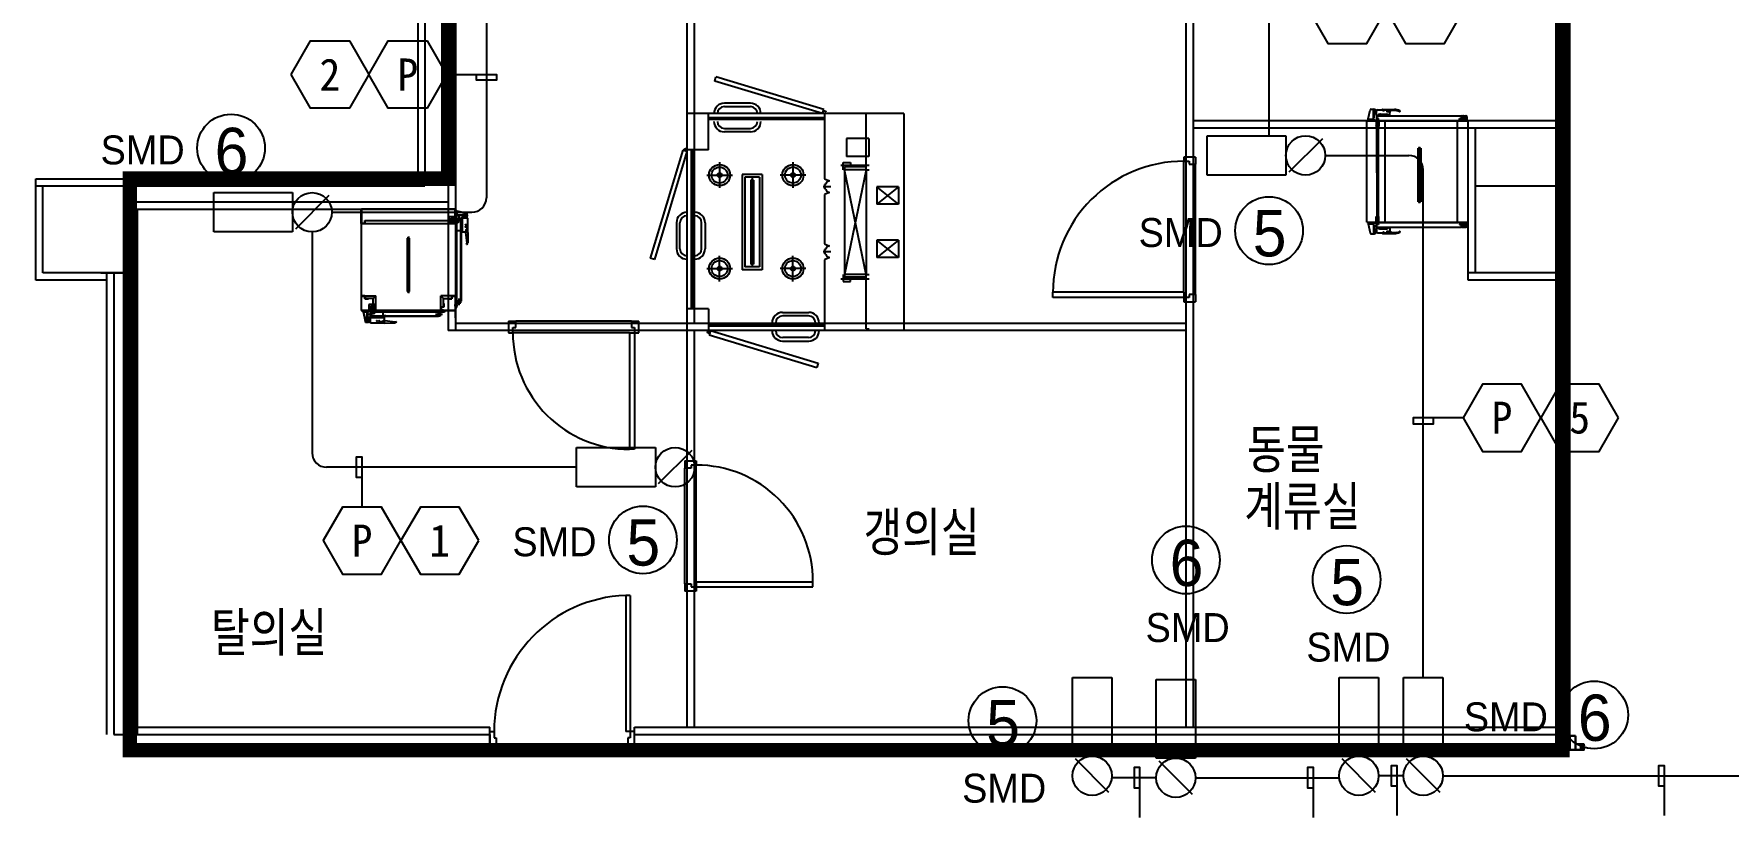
# Model space of a CAD drawing. Header units: millimetres. Extents: x 6846 to 63013, y 1940 to 45920.
# Drawn here: x 20402 to 32111, y 11223 to 16581 of the extents above; entities that cross this region are included whole.
import ezdxf
from ezdxf.enums import TextEntityAlignment as Align

# ---------------------------------------------------------------- set-up
doc = ezdxf.new("R2010")
doc.units = ezdxf.units.MM
doc.header["$LTSCALE"] = 120
doc.linetypes.add('HIDDENX2', pattern=[0.75, 0.5, -0.25])
for name, color, linetype in [('1구역', 41, 'Continuous'), ('ARCH', 9, 'Continuous'), ('DAMPER', 2, 'Continuous'), ('fire', 2, 'Continuous'), ('fire-l', 4, 'Continuous'), ('smd-f', 2, 'Continuous')]:
    doc.layers.add(name, color=color, linetype=linetype)
doc.styles.add('GHD', font='')
doc.styles.add('ghs', font='')
doc.styles.add('TT', font='')
doc.styles.add('돋움', font='')
doc.styles.get('GHD').set_extended_font_data('Dotum')
doc.styles.get('ghs').set_extended_font_data('Dotum')
doc.styles.get('TT').set_extended_font_data('Dotum')
doc.styles.get('돋움').set_extended_font_data('DotumChe')

# ---------------------------------------------------------------- blocks, each defined once
blk = doc.blocks.new('e-22-1')
at = {"layer": 'DAMPER'}
blk.add_line((-5, 1), (-1, 1), dxfattribs=at)
at = {"layer": 'fire'}
for p, q in [((-5, -1), (-5, 1)), ((-1, 1), (-1, -1)), ((0.85, 0.85), (-0.85, -0.85)), ((-1, -1), (-5, -1))]:
    blk.add_line(p, q, dxfattribs=at)
blk.add_circle((0, 0), 1, dxfattribs=at)

msp = doc.modelspace()

# ---------------------------------------------------------------- linework, layer by layer
at = {"layer": '1구역', "color": 4, "linetype": 'HIDDENX2', "ltscale": 7, "const_width": 100, "elevation": 0}
msp.add_lwpolyline([(30965, 20438), (33579, 20438), (33579, 24080), (47915, 24080), (47915, 25821), (53945, 25821), (53945, 31910), (14827, 31910), (14827, 21720), (23265, 21720), (23265, 15580), (21065, 15580), (21065, 11630), (30965, 11630), (30965, 20438)], dxfattribs=at)
at = {"layer": 'ARCH', "color": 9}
for p, q in [((24965, 24080, 0), (24965, 14580, 0)), ((31015, 24080, 0), (31015, 11630, 0)), ((23315, 23870, 0), (23315, 14530, 0)), ((24915, 23870, 0), (24915, 14580, 0)), ((28365, 11790, 0), (28365, 23870, 0)), ((28415, 11790, 0), (28415, 23870, 0)), ((30965, 23480, 0), (30965, 11630, 0)), ((23265, 21930, 0), (23265, 15370, 0)), ((23265, 21930, 0), (23265, 15370, 0)), ((23055, 21720, 0), (23055, 15530, 0)), ((23105, 21770, 0), (23105, 15530, 0)), ((30965, 20455, 0), (30965, 11630, 0)), ((25107, 16255, 0), (25116, 16284, 0)), ((25862, 16059, 0), (25116, 16284, 0)), ((25853, 16030, 0), (25107, 16255, 0)), ((25354, 16102, 0), (25174, 16102, 0)), ((25174, 16078, 0), (25354, 16078, 0)), ((25853, 16030, 0), (25862, 16059, 0)), ((29622, 15993, 0), (29638, 16054, 0)), ((29645, 16061, 0), (29661, 16061, 0)), ((29661, 15992, 0), (29661, 16061, 0)), ((29661, 16061, 0), (29663, 16061, 0)), ((29661, 16046, 0), (29661, 16060, 0)), ((29661, 16045, 0), (29672, 16045, 0)), ((29664, 16061, 0), (29675, 16054, 0)), ((29665, 16001, 0), (29665, 16045, 0)), ((29670, 16043, 0), (29670, 16039, 0)), ((29681, 16043, 0), (29670, 16043, 0)), ((29681, 16018, 0), (29681, 16046, 0)), ((29691, 16056, 0), (29763, 16056, 0)), ((29722, 16059, 0), (29805, 16059, 0)), ((29726, 16051, 0), (29733, 16051, 0)), ((29729, 16055, 0), (29729, 16047, 0)), ((29752, 16046, 0), (29763, 16046, 0)), ((29758, 16052, 0), (29758, 16041, 0)), ((29773, 16018, 0), (29773, 16046, 0)), ((29822, 16051, 0), (29837, 16048, 0)), ((29837, 16048, 0), (29842, 16047, 0)), ((29843, 16048, 0), (29843, 16049, 0)), ((26415, 16030, 0), (24915, 16030, 0)), ((24915, 16030, 0), (24915, 14530, 0)), ((25065, 15780, 0), (25065, 16030, 0)), ((25865, 16000, 0), (25065, 16000, 0)), ((25865, 15990, 0), (25065, 15990, 0)), ((25174, 15928, 0), (25354, 15928, 0)), ((25865, 16030, 0), (25865, 15580, 0)), ((26155, 15641, 0), (26155, 16030, 0)), ((26415, 16030, 0), (26415, 14530, 0)), ((30965, 15980, 0), (28415, 15980, 0)), ((30965, 15930, 0), (28415, 15930, 0)), ((29615, 15980, 0), (30315, 15980, 0)), ((29615, 15280, 0), (29615, 15980, 0)), ((29622, 15992, 0), (29668, 15992, 0)), ((29622, 15981, 0), (29622, 15992, 0)), ((29622, 15981, 0), (29668, 15981, 0)), ((29629, 15990, 0), (29627, 15992, 0)), ((29629, 15990, 0), (29633, 15990, 0)), ((29629, 15981, 0), (29629, 15990, 0)), ((29631, 15978, 0), (29631, 15995, 0)), ((29633, 15990, 0), (29636, 15992, 0)), ((29633, 15981, 0), (29633, 15990, 0)), ((29649, 15981, 0), (29649, 15992, 0)), ((29657, 15989, 0), (29654, 15992, 0)), ((29657, 15989, 0), (29661, 15989, 0)), ((29657, 15981, 0), (29657, 15989, 0)), ((29659, 15978, 0), (29659, 15995, 0)), ((29661, 16001, 0), (29665, 16001, 0)), ((29661, 15989, 0), (29663, 15992, 0)), ((29661, 15981, 0), (29661, 15989, 0)), ((29668, 15981, 0), (29668, 15992, 0)), ((29679, 15942, 0), (29698, 15980, 0)), ((29679, 15980, 0), (29698, 15942, 0)), ((29679, 15980, 0), (29679, 15942, 0)), ((29679, 15942, 0), (29698, 15942, 0)), ((29681, 16029, 0), (29681, 16029, 0)), ((29681, 16018, 0), (29773, 16018, 0)), ((29681, 16015, 0), (30268, 16015, 0)), ((29681, 16015, 0), (29681, 15982, 0)), ((29694, 15997, 0), (29681, 15997, 0)), ((29682, 15982, 0), (29681, 15982, 0)), ((29682, 15981, 0), (29682, 15995, 0)), ((29682, 15995, 0), (29693, 15995, 0)), ((29693, 15981, 0), (29682, 15981, 0)), ((29683, 15988, 0), (29683, 15988, 0)), ((29683, 15988, 0), (29683, 15988, 0)), ((29684, 15984, 0), (29683, 15984, 0)), ((29684, 15984, 0), (29683, 15984, 0)), ((29683, 15984, 0), (29683, 15984, 0)), ((29683, 15980, 0), (29702, 15980, 0)), ((29683, 15980, 0), (29702, 15980, 0)), ((29683, 15942, 0), (29683, 15318, 0)), ((29683, 15620, 0), (29683, 15942, 0)), ((29684, 15981, 0), (29684, 15981, 0)), ((29684, 15981, 0), (29684, 15981, 0)), ((29684, 15981, 0), (29684, 15981, 0)), ((29686, 15991, 0), (29685, 15991, 0)), ((29686, 15991, 0), (29685, 15991, 0)), ((29685, 15991, 0), (29685, 15991, 0)), ((29686, 15995, 0), (29686, 15995, 0)), ((29686, 15995, 0), (29686, 15995, 0)), ((29688, 15985, 0), (29687, 15984, 0)), ((29687, 15985, 0), (29687, 15984, 0)), ((29688, 15985, 0), (29687, 15985, 0)), ((29688, 15995, 0), (29688, 15994, 0)), ((29688, 15995, 0), (29688, 15995, 0)), ((29688, 15995, 0), (29688, 15994, 0)), ((29688, 15940, 0), (29688, 15984, 0)), ((29690, 15987, 0), (29689, 15988, 0)), ((29689, 15988, 0), (29689, 15987, 0)), ((29690, 15987, 0), (29689, 15987, 0)), ((29692, 15987, 0), (29691, 15987, 0)), ((29692, 15987, 0), (29691, 15987, 0)), ((29691, 15987, 0), (29691, 15987, 0)), ((29693, 15995, 0), (29693, 15981, 0)), ((29693, 15994, 0), (29693, 15994, 0)), ((29693, 15994, 0), (29693, 15994, 0)), ((29693, 15942, 0), (29693, 15318, 0)), ((29693, 15620, 0), (29693, 15942, 0)), ((29694, 15982, 0), (29694, 15997, 0)), ((29698, 15980, 0), (29698, 15942, 0)), ((29704, 16026, 0), (29750, 16026, 0)), ((29705, 15982, 0), (30242, 15982, 0)), ((29710, 16025, 0), (29708, 16026, 0)), ((29710, 16025, 0), (29713, 16025, 0)), ((29710, 16018, 0), (29710, 16025, 0)), ((29711, 16016, 0), (29711, 16029, 0)), ((29713, 16025, 0), (29715, 16026, 0)), ((29713, 16018, 0), (29713, 16025, 0)), ((29740, 15280, 0), (29740, 15980, 0)), ((29744, 16025, 0), (29742, 16026, 0)), ((29744, 16025, 0), (29747, 16025, 0)), ((29744, 16018, 0), (29744, 16025, 0)), ((29745, 16016, 0), (29745, 16029, 0)), ((29747, 16025, 0), (29749, 16026, 0)), ((29747, 16018, 0), (29747, 16025, 0)), ((30240, 15280, 0), (30240, 15980, 0)), ((30255, 15982, 0), (30255, 15997, 0)), ((30255, 15997, 0), (30268, 15997, 0)), ((30256, 15995, 0), (30256, 15981, 0)), ((30267, 15995, 0), (30256, 15995, 0)), ((30256, 15994, 0), (30256, 15994, 0)), ((30256, 15994, 0), (30256, 15994, 0)), ((30256, 15981, 0), (30267, 15981, 0)), ((30258, 15987, 0), (30259, 15987, 0)), ((30258, 15987, 0), (30258, 15987, 0)), ((30258, 15987, 0), (30259, 15987, 0)), ((30260, 15987, 0), (30260, 15988, 0)), ((30260, 15988, 0), (30260, 15987, 0)), ((30260, 15987, 0), (30260, 15987, 0)), ((30261, 15995, 0), (30262, 15994, 0)), ((30261, 15995, 0), (30262, 15995, 0)), ((30262, 15995, 0), (30262, 15994, 0)), ((30262, 15985, 0), (30263, 15984, 0)), ((30262, 15985, 0), (30263, 15985, 0)), ((30263, 15985, 0), (30263, 15984, 0)), ((30264, 15995, 0), (30264, 15995, 0)), ((30264, 15995, 0), (30264, 15995, 0)), ((30264, 15991, 0), (30264, 15991, 0)), ((30264, 15991, 0), (30264, 15991, 0)), ((30264, 15991, 0), (30264, 15991, 0)), ((30265, 15981, 0), (30265, 15981, 0)), ((30265, 15981, 0), (30266, 15981, 0)), ((30266, 15984, 0), (30267, 15984, 0)), ((30266, 15984, 0), (30266, 15984, 0)), ((30266, 15984, 0), (30267, 15984, 0)), ((30266, 15981, 0), (30266, 15981, 0)), ((30267, 15981, 0), (30267, 15995, 0)), ((30267, 15988, 0), (30267, 15988, 0)), ((30267, 15988, 0), (30267, 15988, 0)), ((30267, 15982, 0), (30268, 15982, 0)), ((30268, 16015, 0), (30268, 15982, 0)), ((30269, 15999, 0), (30269, 16012, 0)), ((30277, 16008, 0), (30269, 16008, 0)), ((30284, 16005, 0), (30269, 16005, 0)), ((30277, 16003, 0), (30269, 16003, 0)), ((30272, 16015, 0), (30297, 16015, 0)), ((30272, 15996, 0), (30297, 15996, 0)), ((30277, 15993, 0), (30277, 16017, 0)), ((30277, 16008, 0), (30279, 16010, 0)), ((30277, 16003, 0), (30277, 16008, 0)), ((30277, 16003, 0), (30279, 16000, 0)), ((30279, 16000, 0), (30279, 16010, 0)), ((30283, 16010, 0), (30279, 16010, 0)), ((30283, 16000, 0), (30279, 16000, 0)), ((30283, 15999, 0), (30283, 16012, 0)), ((30283, 16011, 0), (30283, 16000, 0)), ((30283, 16000, 0), (30283, 16010, 0)), ((30295, 16005, 0), (30287, 16005, 0)), ((30288, 16005, 0), (30288, 15996, 0)), ((30288, 15996, 0), (30288, 15988, 0)), ((30288, 15984, 0), (30288, 15988, 0)), ((30291, 15991, 0), (30304, 15991, 0)), ((30291, 15982, 0), (30304, 15982, 0)), ((30293, 15991, 0), (30293, 15986, 0)), ((30293, 15986, 0), (30302, 15986, 0)), ((30295, 15984, 0), (30293, 15986, 0)), ((30295, 15984, 0), (30300, 15984, 0)), ((30295, 15984, 0), (30295, 15982, 0)), ((30296, 16005, 0), (30298, 16005, 0)), ((30297, 16007, 0), (30297, 16016, 0)), ((30297, 16006, 0), (30297, 16004, 0)), ((30297, 16003, 0), (30297, 15995, 0)), ((30297, 15992, 0), (30297, 15980, 0)), ((30299, 16005, 0), (30308, 16005, 0)), ((30300, 15984, 0), (30302, 15986, 0)), ((30300, 15984, 0), (30300, 15982, 0)), ((30302, 15991, 0), (30302, 15986, 0)), ((30307, 15988, 0), (30307, 16005, 0)), ((30307, 15984, 0), (30307, 15988, 0)), ((30315, 15280, 0), (30315, 15980, 0)), ((30315, 14880, 0), (30315, 15930, 0)), ((30365, 14930, 0), (30365, 15930, 0)), ((25354, 15904, 0), (25174, 15904, 0)), ((26018, 15859, 0), (26018, 15734, 0)), ((26173, 15859, 0), (26018, 15859, 0)), ((26173, 15859, 0), (26173, 15734, 0)), ((24886, 15777, 0), (24661, 15031, 0)), ((24915, 15768, 0), (24690, 15022, 0)), ((24915, 15768, 0), (24886, 15777, 0)), ((25065, 15780, 0), (24915, 15780, 0)), ((24945, 15780, 0), (24945, 14680, 0)), ((24955, 15780, 0), (24955, 14680, 0)), ((25141, 15694, 0), (25141, 15516, 0)), ((25648, 15694, 0), (25648, 15516, 0)), ((25995, 15642, 0), (25995, 15692, 0)), ((25995, 15692, 0), (26045, 15692, 0)), ((26173, 15734, 0), (26018, 15734, 0)), ((26045, 15692, 0), (26045, 15667, 0)), ((28350, 15730, 0), (28350, 15701, 0)), ((28430, 15730, 0), (28350, 15730, 0)), ((28350, 15701, 0), (28386, 15701, 0)), ((28350, 14795, 0), (28350, 15701, 0)), ((28415, 15730, 0), (28365, 15730, 0)), ((28386, 15701, 0), (28386, 15680, 0)), ((28386, 15701, 0), (28386, 15680, 0)), ((28430, 15730, 0), (28430, 15680, 0)), ((29968, 15420, 0), (29968, 15790, 0)), ((29968, 15790, 0), (29986, 15790, 0)), ((29968, 15777, 0), (29986, 15777, 0)), ((29971, 15436, 0), (29971, 15774, 0)), ((29971, 15774, 0), (29983, 15774, 0)), ((29977, 15410, 0), (29977, 15801, 0)), ((29983, 15774, 0), (29983, 15436, 0)), ((29986, 15790, 0), (29986, 15420, 0)), ((20415, 15580, 0), (23055, 15580, 0)), ((20415, 14880, 0), (20415, 15580, 0)), ((25052, 15605, 0), (25230, 15605, 0)), ((25296, 15610, 0), (25296, 14950, 0)), ((25436, 15610, 0), (25296, 15610, 0)), ((25316, 15590, 0), (25316, 14970, 0)), ((25416, 15590, 0), (25316, 15590, 0)), ((25366, 15596, 0), (25366, 14966, 0)), ((25416, 15590, 0), (25416, 14970, 0)), ((25436, 15610, 0), (25436, 14950, 0)), ((25737, 15605, 0), (25560, 15605, 0)), ((25865, 15580, 0), (25901, 15565, 0)), ((25980, 15673, 0), (26175, 15673, 0)), ((26005, 15661, 0), (26005, 14899, 0)), ((26155, 15661, 0), (26005, 15661, 0)), ((26155, 14919, 0), (26005, 15641, 0)), ((26155, 15641, 0), (26005, 14919, 0)), ((26155, 15641, 0), (26005, 15641, 0)), ((26045, 15667, 0), (26070, 15667, 0)), ((26155, 15641, 0), (26155, 14919, 0)), ((26155, 15641, 0), (26175, 15641, 0)), ((28386, 15680, 0), (28430, 15680, 0)), ((28430, 14780, 0), (28430, 15680, 0)), ((20415, 15530, 0), (23105, 15530, 0)), ((20465, 14930, 0), (20465, 15530, 0)), ((21065, 15530, 0), (21065, 15330, 0)), ((21065, 15530, 0), (21065, 14930, 0)), ((25356, 15570, 0), (25356, 14990, 0)), ((25376, 15570, 0), (25356, 15570, 0)), ((25376, 15560, 0), (25356, 15560, 0)), ((25376, 15570, 0), (25376, 14990, 0)), ((25910, 15525, 0), (25856, 15525, 0)), ((25875, 15540, 0), (25865, 15540, 0)), ((25865, 15540, 0), (25865, 15510, 0)), ((25875, 15510, 0), (25865, 15510, 0)), ((25901, 15485, 0), (25865, 15470, 0)), ((25865, 15470, 0), (25865, 15130, 0)), ((26228, 15524, 0), (26228, 15404, 0)), ((26378, 15524, 0), (26228, 15524, 0)), ((26378, 15524, 0), (26228, 15404, 0)), ((26378, 15404, 0), (26228, 15524, 0)), ((26378, 15524, 0), (26378, 15404, 0)), ((30365, 15530, 0), (30965, 15530, 0)), ((30365, 14930, 0), (30365, 15530, 0)), ((30365, 15530, 0), (30965, 15530, 0)), ((30365, 14930, 0), (30365, 15530, 0)), ((30965, 15530, 0), (30965, 14930, 0)), ((30965, 15530, 0), (30965, 14930, 0)), ((21065, 15420, 0), (23265, 15420, 0)), ((21065, 15370, 0), (23265, 15370, 0)), ((21115, 15370, 0), (21115, 11740, 0)), ((22665, 15370, 0), (22665, 15270, 0)), ((22665, 15270, 0), (22665, 15370, 0)), ((22665, 15370, 0), (23315, 15370, 0)), ((22665, 15357, 0), (22665, 15322, 0)), ((22665, 15352, 0), (22665, 15317, 0)), ((22666, 15271, 0), (22666, 15369, 0)), ((23314, 15369, 0), (22666, 15369, 0)), ((22666, 15369, 0), (22666, 15271, 0)), ((23265, 15370, 0), (23265, 14530, 0)), ((23314, 15271, 0), (23314, 15369, 0)), ((23315, 15370, 0), (23315, 15270, 0)), ((23325, 15357, 0), (23315, 15357, 0)), ((23315, 15357, 0), (23315, 15322, 0)), ((23325, 15352, 0), (23315, 15352, 0)), ((23315, 15352, 0), (23315, 15317, 0)), ((23325, 15322, 0), (23325, 15357, 0)), ((23325, 15357, 0), (23380, 15341, 0)), ((23325, 15357, 0), (23397, 15341, 0)), ((23325, 15317, 0), (23325, 15352, 0)), ((23325, 15352, 0), (23325, 15326, 0)), ((23325, 15352, 0), (23325, 15326, 0)), ((23380, 15331, 0), (23380, 15341, 0)), ((23397, 15331, 0), (23397, 15341, 0)), ((26378, 15404, 0), (26228, 15404, 0)), ((29986, 15433, 0), (29968, 15433, 0)), ((29986, 15420, 0), (29968, 15420, 0)), ((29983, 15436, 0), (29971, 15436, 0)), ((22665, 15270, 0), (22665, 14669, 0)), ((22665, 15270, 0), (22690, 15270, 0)), ((22690, 15270, 0), (22665, 15270, 0)), ((22666, 15271, 0), (22689, 15271, 0)), ((22666, 14670, 0), (22666, 15270, 0)), ((22689, 15271, 0), (22689, 15291, 0)), ((22689, 15291, 0), (22714, 15291, 0)), ((22714, 15290, 0), (22690, 15290, 0)), ((22690, 15290, 0), (22690, 15270, 0)), ((23290, 15288, 0), (22690, 15288, 0)), ((22690, 15288, 0), (22690, 15270, 0)), ((22690, 15270, 0), (23290, 15270, 0)), ((22709, 15295, 0), (22709, 15284, 0)), ((22714, 15290, 0), (22714, 15291, 0)), ((23266, 15290, 0), (23266, 15291, 0)), ((23266, 15291, 0), (23291, 15291, 0)), ((23290, 15290, 0), (23266, 15290, 0)), ((23271, 15296, 0), (23271, 15281, 0)), ((23274, 15320, 0), (23314, 15320, 0)), ((23274, 15280, 0), (23274, 15320, 0)), ((23314, 15280, 0), (23274, 15280, 0)), ((23322, 15307, 0), (23285, 15307, 0)), ((23285, 15307, 0), (23285, 15292, 0)), ((23285, 15292, 0), (23322, 15292, 0)), ((23290, 15270, 0), (23290, 15290, 0)), ((23290, 15270, 0), (23290, 15288, 0)), ((23315, 15270, 0), (23290, 15270, 0)), ((23291, 15291, 0), (23291, 15271, 0)), ((23291, 15271, 0), (23314, 15271, 0)), ((23293, 15304, 0), (23299, 15304, 0)), ((23299, 15295, 0), (23293, 15295, 0)), ((23314, 15320, 0), (23314, 15280, 0)), ((23315, 15322, 0), (23325, 15322, 0)), ((23315, 15317, 0), (23325, 15317, 0)), ((23329, 15305, 0), (23317, 15305, 0)), ((23322, 15292, 0), (23322, 15307, 0)), ((23322, 15307, 0), (23354, 15307, 0)), ((23336, 15293, 0), (23322, 15293, 0)), ((23334, 15292, 0), (23322, 15292, 0)), ((23322, 15277, 0), (23333, 15277, 0)), ((23322, 15220, 0), (23322, 15277, 0)), ((23353, 15306, 0), (23323, 15306, 0)), ((23323, 15306, 0), (23323, 14734, 0)), ((23323, 15276, 0), (23323, 15221, 0)), ((23334, 15276, 0), (23323, 15276, 0)), ((23323, 15221, 0), (23353, 15221, 0)), ((23325, 15331, 0), (23380, 15331, 0)), ((23325, 15331, 0), (23397, 15331, 0)), ((23364, 15325, 0), (23325, 15325, 0)), ((23381, 15325, 0), (23325, 15325, 0)), ((23333, 15292, 0), (23334, 15292, 0)), ((23333, 15277, 0), (23333, 15292, 0)), ((23334, 15292, 0), (23334, 15276, 0)), ((23334, 15285, 0), (23334, 15292, 0)), ((23336, 15285, 0), (23334, 15285, 0)), ((23336, 15293, 0), (23336, 15285, 0)), ((23340, 15326, 0), (23340, 15296, 0)), ((23353, 14734, 0), (23353, 15306, 0)), ((23353, 15221, 0), (23353, 15201, 0)), ((23402, 15307, 0), (23354, 15307, 0)), ((23354, 15307, 0), (23354, 15213, 0)), ((23354, 15307, 0), (23354, 14733, 0)), ((23360, 15310, 0), (23360, 15307, 0)), ((23363, 15307, 0), (23363, 15213, 0)), ((23364, 15331, 0), (23364, 15323, 0)), ((23379, 15329, 0), (23364, 15329, 0)), ((23364, 15323, 0), (23368, 15315, 0)), ((23379, 15323, 0), (23375, 15315, 0)), ((23378, 15323, 0), (23378, 15307, 0)), ((23379, 15331, 0), (23379, 15323, 0)), ((23396, 15329, 0), (23381, 15329, 0)), ((23381, 15326, 0), (23381, 15318, 0)), ((23381, 15323, 0), (23385, 15315, 0)), ((23399, 15245, 0), (23382, 15213, 0)), ((23396, 15323, 0), (23392, 15315, 0)), ((23396, 15331, 0), (23396, 15323, 0)), ((23397, 15307, 0), (23399, 15302, 0)), ((23399, 15302, 0), (23399, 15245, 0)), ((23402, 15213, 0), (23402, 15307, 0)), ((23402, 15208, 0), (23402, 15307, 0)), ((24843, 15276, 0), (24843, 15096, 0)), ((24867, 15096, 0), (24867, 15276, 0)), ((25017, 15096, 0), (25017, 15276, 0)), ((25041, 15276, 0), (25041, 15096, 0)), ((29615, 15280, 0), (30315, 15280, 0)), ((29622, 15279, 0), (29668, 15279, 0)), ((29622, 15279, 0), (29622, 15268, 0)), ((29622, 15268, 0), (29668, 15268, 0)), ((29622, 15268, 0), (29638, 15206, 0)), ((29629, 15271, 0), (29627, 15268, 0)), ((29629, 15279, 0), (29629, 15271, 0)), ((29629, 15271, 0), (29633, 15271, 0)), ((29631, 15283, 0), (29631, 15265, 0)), ((29633, 15279, 0), (29633, 15271, 0)), ((29633, 15271, 0), (29636, 15268, 0)), ((29649, 15279, 0), (29649, 15268, 0)), ((29657, 15271, 0), (29654, 15268, 0)), ((29657, 15279, 0), (29657, 15271, 0)), ((29657, 15271, 0), (29661, 15271, 0)), ((29659, 15282, 0), (29659, 15265, 0)), ((29661, 15279, 0), (29661, 15271, 0)), ((29661, 15271, 0), (29663, 15268, 0)), ((29661, 15268, 0), (29661, 15199, 0)), ((29661, 15259, 0), (29665, 15259, 0)), ((29665, 15259, 0), (29665, 15215, 0)), ((29668, 15279, 0), (29668, 15268, 0)), ((29670, 15218, 0), (29670, 15221, 0)), ((29679, 15280, 0), (29679, 15318, 0)), ((29679, 15318, 0), (29698, 15280, 0)), ((29679, 15280, 0), (29698, 15318, 0)), ((29679, 15318, 0), (29698, 15318, 0)), ((29681, 15245, 0), (29681, 15278, 0)), ((29682, 15278, 0), (29681, 15278, 0)), ((29681, 15277, 0), (29681, 15245, 0)), ((29694, 15263, 0), (29681, 15263, 0)), ((29681, 15245, 0), (30268, 15245, 0)), ((29681, 15242, 0), (29773, 15242, 0)), ((29681, 15242, 0), (29681, 15214, 0)), ((29681, 15232, 0), (29681, 15232, 0)), ((29693, 15280, 0), (29682, 15280, 0)), ((29682, 15280, 0), (29682, 15265, 0)), ((29683, 15277, 0), (29682, 15277, 0)), ((29683, 15276, 0), (29682, 15277, 0)), ((29682, 15272, 0), (29682, 15273, 0)), ((29682, 15272, 0), (29682, 15272, 0)), ((29682, 15265, 0), (29693, 15265, 0)), ((29683, 15280, 0), (29702, 15280, 0)), ((29684, 15280, 0), (29683, 15280, 0)), ((29684, 15280, 0), (29683, 15280, 0)), ((29683, 15280, 0), (29683, 15280, 0)), ((29683, 15277, 0), (29683, 15276, 0)), ((29685, 15270, 0), (29685, 15270, 0)), ((29685, 15270, 0), (29685, 15269, 0)), ((29685, 15269, 0), (29685, 15270, 0)), ((29685, 15265, 0), (29685, 15265, 0)), ((29685, 15265, 0), (29685, 15265, 0)), ((29687, 15275, 0), (29686, 15276, 0)), ((29686, 15275, 0), (29686, 15276, 0)), ((29687, 15275, 0), (29686, 15275, 0)), ((29688, 15266, 0), (29687, 15267, 0)), ((29687, 15266, 0), (29687, 15267, 0)), ((29688, 15266, 0), (29687, 15266, 0)), ((29688, 15320, 0), (29688, 15277, 0)), ((29689, 15273, 0), (29689, 15274, 0)), ((29689, 15273, 0), (29689, 15274, 0)), ((29689, 15273, 0), (29689, 15273, 0)), ((29691, 15274, 0), (29690, 15274, 0)), ((29691, 15274, 0), (29690, 15273, 0)), ((29690, 15273, 0), (29690, 15274, 0)), ((29693, 15265, 0), (29693, 15280, 0)), ((29693, 15267, 0), (29693, 15267, 0)), ((29693, 15267, 0), (29693, 15267, 0)), ((29694, 15278, 0), (29694, 15263, 0)), ((29698, 15280, 0), (29698, 15318, 0)), ((29704, 15234, 0), (29750, 15234, 0)), ((29705, 15278, 0), (30242, 15278, 0)), ((29710, 15236, 0), (29708, 15234, 0)), ((29710, 15242, 0), (29710, 15236, 0)), ((29710, 15236, 0), (29713, 15236, 0)), ((29711, 15245, 0), (29711, 15232, 0)), ((29713, 15242, 0), (29713, 15236, 0)), ((29713, 15236, 0), (29715, 15234, 0)), ((29744, 15236, 0), (29742, 15234, 0)), ((29744, 15242, 0), (29744, 15236, 0)), ((29744, 15236, 0), (29747, 15236, 0)), ((29745, 15245, 0), (29745, 15232, 0)), ((29747, 15242, 0), (29747, 15236, 0)), ((29747, 15236, 0), (29749, 15234, 0)), ((29773, 15242, 0), (29773, 15214, 0)), ((30255, 15278, 0), (30255, 15263, 0)), ((30255, 15263, 0), (30268, 15263, 0)), ((30256, 15280, 0), (30267, 15280, 0)), ((30256, 15265, 0), (30256, 15280, 0)), ((30256, 15267, 0), (30256, 15267, 0)), ((30256, 15267, 0), (30256, 15267, 0)), ((30267, 15265, 0), (30256, 15265, 0)), ((30258, 15273, 0), (30259, 15274, 0)), ((30258, 15273, 0), (30259, 15274, 0)), ((30258, 15273, 0), (30258, 15273, 0)), ((30260, 15273, 0), (30260, 15273, 0)), ((30260, 15273, 0), (30260, 15273, 0)), ((30260, 15273, 0), (30260, 15273, 0)), ((30261, 15266, 0), (30262, 15266, 0)), ((30261, 15266, 0), (30262, 15266, 0)), ((30262, 15275, 0), (30263, 15276, 0)), ((30262, 15275, 0), (30263, 15275, 0)), ((30262, 15266, 0), (30262, 15266, 0)), ((30263, 15275, 0), (30263, 15276, 0)), ((30264, 15270, 0), (30264, 15270, 0)), ((30264, 15270, 0), (30264, 15269, 0)), ((30264, 15269, 0), (30264, 15270, 0)), ((30264, 15265, 0), (30264, 15265, 0)), ((30264, 15265, 0), (30264, 15265, 0)), ((30265, 15279, 0), (30265, 15280, 0)), ((30265, 15279, 0), (30266, 15279, 0)), ((30266, 15279, 0), (30266, 15280, 0)), ((30266, 15276, 0), (30267, 15277, 0)), ((30266, 15276, 0), (30267, 15277, 0)), ((30266, 15276, 0), (30266, 15276, 0)), ((30267, 15280, 0), (30267, 15265, 0)), ((30267, 15278, 0), (30268, 15278, 0)), ((30267, 15272, 0), (30267, 15272, 0)), ((30267, 15272, 0), (30267, 15272, 0)), ((30268, 15245, 0), (30268, 15278, 0)), ((30269, 15262, 0), (30269, 15249, 0)), ((30277, 15258, 0), (30269, 15258, 0)), ((30284, 15255, 0), (30269, 15255, 0)), ((30277, 15253, 0), (30269, 15253, 0)), ((30272, 15265, 0), (30297, 15265, 0)), ((30272, 15246, 0), (30297, 15246, 0)), ((30277, 15267, 0), (30277, 15243, 0)), ((30277, 15258, 0), (30279, 15260, 0)), ((30277, 15258, 0), (30277, 15253, 0)), ((30277, 15253, 0), (30279, 15250, 0)), ((30279, 15260, 0), (30279, 15250, 0)), ((30283, 15260, 0), (30279, 15260, 0)), ((30283, 15250, 0), (30279, 15250, 0)), ((30283, 15262, 0), (30283, 15249, 0)), ((30283, 15261, 0), (30283, 15250, 0)), ((30283, 15249, 0), (30283, 15260, 0)), ((30295, 15255, 0), (30287, 15255, 0)), ((30288, 15276, 0), (30288, 15272, 0)), ((30288, 15265, 0), (30288, 15272, 0)), ((30288, 15255, 0), (30288, 15265, 0)), ((30291, 15279, 0), (30304, 15279, 0)), ((30291, 15269, 0), (30304, 15269, 0)), ((30295, 15276, 0), (30293, 15274, 0)), ((30293, 15274, 0), (30302, 15274, 0)), ((30293, 15269, 0), (30293, 15274, 0)), ((30295, 15276, 0), (30295, 15279, 0)), ((30295, 15276, 0), (30300, 15276, 0)), ((30296, 15255, 0), (30298, 15255, 0)), ((30297, 15268, 0), (30297, 15280, 0)), ((30297, 15257, 0), (30297, 15266, 0)), ((30297, 15254, 0), (30297, 15256, 0)), ((30297, 15253, 0), (30297, 15245, 0)), ((30299, 15255, 0), (30308, 15255, 0)), ((30300, 15276, 0), (30300, 15279, 0)), ((30300, 15276, 0), (30302, 15274, 0)), ((30302, 15269, 0), (30302, 15274, 0)), ((30307, 15276, 0), (30307, 15272, 0)), ((30307, 15272, 0), (30307, 15255, 0)), ((22999, 15170, 0), (22981, 15170, 0)), ((22981, 15170, 0), (22981, 14800, 0)), ((22999, 15157, 0), (22981, 15157, 0)), ((22996, 15154, 0), (22984, 15154, 0)), ((22984, 15154, 0), (22984, 14816, 0)), ((22990, 15180, 0), (22990, 14789, 0)), ((22996, 14816, 0), (22996, 15154, 0)), ((22999, 14800, 0), (22999, 15170, 0)), ((23352, 15220, 0), (23322, 15220, 0)), ((23352, 15201, 0), (23352, 15220, 0)), ((23353, 15201, 0), (23352, 15201, 0)), ((23354, 15213, 0), (23402, 15213, 0)), ((23387, 15208, 0), (23382, 15213, 0)), ((23396, 15136, 0), (23387, 15208, 0)), ((23392, 15126, 0), (23396, 15136, 0)), ((23395, 15126, 0), (23392, 15126, 0)), ((23395, 15126, 0), (23400, 15136, 0)), ((23402, 15208, 0), (23400, 15136, 0)), ((25865, 15130, 0), (25901, 15115, 0)), ((26378, 15156, 0), (26228, 15156, 0)), ((26228, 15156, 0), (26228, 15036, 0)), ((26378, 15156, 0), (26228, 15036, 0)), ((26378, 15036, 0), (26228, 15156, 0)), ((26378, 15156, 0), (26378, 15036, 0)), ((29645, 15199, 0), (29661, 15199, 0)), ((29661, 15215, 0), (29672, 15215, 0)), ((29661, 15214, 0), (29661, 15200, 0)), ((29661, 15199, 0), (29663, 15199, 0)), ((29664, 15199, 0), (29675, 15206, 0)), ((29681, 15218, 0), (29670, 15218, 0)), ((29691, 15205, 0), (29763, 15205, 0)), ((29722, 15202, 0), (29805, 15202, 0)), ((29726, 15209, 0), (29733, 15209, 0)), ((29729, 15206, 0), (29729, 15213, 0)), ((29752, 15214, 0), (29763, 15214, 0)), ((29758, 15208, 0), (29758, 15220, 0)), ((29822, 15209, 0), (29837, 15212, 0)), ((29837, 15212, 0), (29842, 15213, 0)), ((29843, 15212, 0), (29843, 15212, 0)), ((24690, 15022, 0), (24661, 15031, 0)), ((25141, 14870, 0), (25141, 15048, 0)), ((25376, 15000, 0), (25356, 15000, 0)), ((25376, 14990, 0), (25356, 14990, 0)), ((25648, 14870, 0), (25648, 15048, 0)), ((25910, 15075, 0), (25856, 15075, 0)), ((25865, 15090, 0), (25865, 15060, 0)), ((25875, 15090, 0), (25865, 15090, 0)), ((25875, 15060, 0), (25865, 15060, 0)), ((25901, 15035, 0), (25865, 15020, 0)), ((25865, 15020, 0), (25865, 14530, 0)), ((26378, 15036, 0), (26228, 15036, 0)), ((20905, 14880, 0), (20415, 14880, 0)), ((21065, 14930, 0), (20465, 14930, 0)), ((20865, 14930, 0), (21065, 14930, 0)), ((20905, 14930, 0), (20905, 11740, 0)), ((20955, 14930, 0), (20955, 11740, 0)), ((21065, 14930, 0), (21065, 11740, 0)), ((25052, 14959, 0), (25230, 14959, 0)), ((25436, 14950, 0), (25296, 14950, 0)), ((25416, 14970, 0), (25316, 14970, 0)), ((25737, 14959, 0), (25560, 14959, 0)), ((25980, 14887, 0), (26175, 14887, 0)), ((25995, 14919, 0), (25995, 14869, 0)), ((26155, 14919, 0), (26005, 14919, 0)), ((26155, 14899, 0), (26005, 14899, 0)), ((26045, 14894, 0), (26070, 14894, 0)), ((26045, 14869, 0), (26045, 14894, 0)), ((26155, 14919, 0), (26175, 14919, 0)), ((26155, 14543, 0), (26155, 14919, 0)), ((30915, 14930, 0), (30315, 14930, 0)), ((30965, 14880, 0), (30315, 14880, 0)), ((30965, 14930, 0), (30365, 14930, 0)), ((30965, 14930, 0), (30365, 14930, 0)), ((22690, 14770, 0), (22666, 14770, 0)), ((22666, 14769, 0), (22689, 14769, 0)), ((22689, 14769, 0), (22689, 14749, 0)), ((22690, 14752, 0), (22690, 14770, 0)), ((22690, 14750, 0), (22690, 14770, 0)), ((22691, 14770, 0), (22765, 14770, 0)), ((22691, 14770, 0), (22691, 14752, 0)), ((22691, 14770, 0), (22765, 14770, 0)), ((22765, 14770, 0), (22747, 14752, 0)), ((22765, 14770, 0), (22747, 14752, 0)), ((22765, 14695, 0), (22765, 14770, 0)), ((22765, 14695, 0), (22765, 14770, 0)), ((22981, 14813, 0), (22999, 14813, 0)), ((22981, 14800, 0), (22999, 14800, 0)), ((22984, 14816, 0), (22996, 14816, 0)), ((23215, 14770, 0), (23233, 14752, 0)), ((23215, 14695, 0), (23215, 14770, 0)), ((23289, 14770, 0), (23215, 14770, 0)), ((23289, 14770, 0), (23289, 14752, 0)), ((23290, 14770, 0), (23290, 14752, 0)), ((23290, 14770, 0), (23290, 14750, 0)), ((23315, 14770, 0), (23290, 14770, 0)), ((23291, 14769, 0), (23314, 14769, 0)), ((23291, 14749, 0), (23291, 14769, 0)), ((23314, 14769, 0), (23314, 14670, 0)), ((23340, 14753, 0), (23340, 14707, 0)), ((25995, 14869, 0), (26045, 14869, 0)), ((28350, 14795, 0), (27445, 14795, 0)), ((27445, 14760, 0), (27445, 14795, 0)), ((28350, 14760, 0), (27445, 14760, 0)), ((28350, 14795, 0), (28350, 14760, 0)), ((28350, 14760, 0), (28350, 14730, 0)), ((28386, 14760, 0), (28350, 14760, 0)), ((28386, 14780, 0), (28386, 14760, 0)), ((28430, 14780, 0), (28386, 14780, 0)), ((28430, 14780, 0), (28430, 14730, 0)), ((22665, 14669, 0), (23315, 14669, 0)), ((22665, 14669, 0), (22765, 14669, 0)), ((23314, 14670, 0), (22666, 14670, 0)), ((22764, 14670, 0), (22666, 14670, 0)), ((22678, 14659, 0), (22678, 14669, 0)), ((22678, 14659, 0), (22694, 14587, 0)), ((22678, 14659, 0), (22694, 14604, 0)), ((22713, 14659, 0), (22678, 14659, 0)), ((22683, 14659, 0), (22683, 14669, 0)), ((22683, 14659, 0), (22709, 14659, 0)), ((22683, 14659, 0), (22709, 14659, 0)), ((22718, 14659, 0), (22683, 14659, 0)), ((22689, 14749, 0), (22715, 14749, 0)), ((22715, 14750, 0), (22690, 14750, 0)), ((22747, 14752, 0), (22691, 14752, 0)), ((22704, 14659, 0), (22704, 14587, 0)), ((22704, 14659, 0), (22704, 14604, 0)), ((22710, 14603, 0), (22710, 14659, 0)), ((22710, 14620, 0), (22710, 14659, 0)), ((22710, 14644, 0), (22740, 14644, 0)), ((22713, 14669, 0), (22713, 14659, 0)), ((22715, 14749, 0), (22715, 14750, 0)), ((22756, 14710, 0), (22716, 14710, 0)), ((22716, 14710, 0), (22716, 14670, 0)), ((22716, 14670, 0), (22756, 14670, 0)), ((22716, 14670, 0), (22756, 14670, 0)), ((22718, 14669, 0), (22718, 14659, 0)), ((22728, 14699, 0), (22743, 14699, 0)), ((22728, 14662, 0), (22728, 14699, 0)), ((22728, 14662, 0), (22728, 14630, 0)), ((22743, 14662, 0), (22728, 14662, 0)), ((22729, 14661, 0), (23197, 14661, 0)), ((22729, 14631, 0), (22729, 14661, 0)), ((22730, 14655, 0), (22730, 14667, 0)), ((22731, 14692, 0), (22731, 14686, 0)), ((22740, 14686, 0), (22740, 14692, 0)), ((22742, 14649, 0), (22742, 14662, 0)), ((22742, 14649, 0), (22750, 14649, 0)), ((22743, 14699, 0), (22743, 14662, 0)), ((22743, 14650, 0), (22743, 14662, 0)), ((22758, 14651, 0), (22743, 14651, 0)), ((22743, 14651, 0), (22743, 14650, 0)), ((22750, 14650, 0), (22743, 14650, 0)), ((22743, 14650, 0), (22759, 14650, 0)), ((22745, 14718, 0), (22744, 14718, 0)), ((22744, 14718, 0), (22744, 14693, 0)), ((22744, 14693, 0), (22764, 14693, 0)), ((22745, 14694, 0), (22745, 14718, 0)), ((22765, 14694, 0), (22745, 14694, 0)), ((22747, 14695, 0), (22747, 14752, 0)), ((22765, 14695, 0), (22747, 14695, 0)), ((22750, 14649, 0), (22750, 14650, 0)), ((22756, 14670, 0), (22756, 14710, 0)), ((22815, 14662, 0), (22758, 14662, 0)), ((22758, 14662, 0), (22758, 14651, 0)), ((22759, 14650, 0), (22759, 14661, 0)), ((22759, 14661, 0), (22814, 14661, 0)), ((22764, 14693, 0), (22764, 14670, 0)), ((22765, 14669, 0), (22765, 14694, 0)), ((22814, 14661, 0), (22814, 14631, 0)), ((22815, 14633, 0), (22815, 14662, 0)), ((23191, 14670, 0), (23171, 14670, 0)), ((23178, 14644, 0), (23225, 14644, 0)), ((23315, 14669, 0), (23191, 14669, 0)), ((23192, 14670, 0), (23314, 14670, 0)), ((23196, 14644, 0), (23203, 14644, 0)), ((23197, 14661, 0), (23197, 14631, 0)), ((23198, 14630, 0), (23198, 14662, 0)), ((23198, 14631, 0), (23198, 14657, 0)), ((23198, 14657, 0), (23209, 14657, 0)), ((23198, 14631, 0), (23198, 14657, 0)), ((23199, 14669, 0), (23199, 14657, 0)), ((23199, 14669, 0), (23208, 14669, 0)), ((23243, 14669, 0), (23208, 14669, 0)), ((23243, 14669, 0), (23208, 14669, 0)), ((23208, 14669, 0), (23208, 14657, 0)), ((23243, 14669, 0), (23208, 14669, 0)), ((23215, 14668, 0), (23208, 14668, 0)), ((23215, 14659, 0), (23208, 14659, 0)), ((23209, 14657, 0), (23209, 14631, 0)), ((23302, 14669, 0), (23213, 14669, 0)), ((23302, 14669, 0), (23213, 14669, 0)), ((23302, 14669, 0), (23213, 14669, 0)), ((23215, 14695, 0), (23233, 14695, 0)), ((23215, 14694, 0), (23235, 14694, 0)), ((23215, 14669, 0), (23215, 14694, 0)), ((23215, 14658, 0), (23215, 14669, 0)), ((23215, 14669, 0), (23241, 14669, 0)), ((23215, 14669, 0), (23241, 14669, 0)), ((23241, 14658, 0), (23215, 14658, 0)), ((23216, 14693, 0), (23216, 14670, 0)), ((23236, 14693, 0), (23216, 14693, 0)), ((23228, 14653, 0), (23228, 14678, 0)), ((23233, 14695, 0), (23233, 14752, 0)), ((23233, 14752, 0), (23289, 14752, 0)), ((23235, 14718, 0), (23236, 14718, 0)), ((23235, 14694, 0), (23235, 14718, 0)), ((23236, 14718, 0), (23236, 14693, 0)), ((23241, 14669, 0), (23241, 14658, 0)), ((23241, 14669, 0), (23241, 14658, 0)), ((23265, 14750, 0), (23265, 14749, 0)), ((23290, 14750, 0), (23265, 14750, 0)), ((23265, 14749, 0), (23291, 14749, 0)), ((23331, 14703, 0), (23306, 14703, 0)), ((23315, 14732, 0), (23315, 14723, 0)), ((23315, 14732, 0), (23327, 14732, 0)), ((23315, 14723, 0), (23327, 14723, 0)), ((23315, 14619, 0), (23315, 14720, 0)), ((23315, 14716, 0), (23315, 14691, 0)), ((23315, 14716, 0), (23315, 14691, 0)), ((23326, 14716, 0), (23315, 14716, 0)), ((23315, 14691, 0), (23326, 14691, 0)), ((23315, 14691, 0), (23326, 14691, 0)), ((23316, 14716, 0), (23316, 14723, 0)), ((23354, 14733, 0), (23322, 14733, 0)), ((23323, 14734, 0), (23353, 14734, 0)), ((23325, 14717, 0), (23325, 14723, 0)), ((23326, 14691, 0), (23326, 14716, 0)), ((23353, 14733, 0), (23327, 14733, 0)), ((23327, 14733, 0), (23327, 14722, 0)), ((23353, 14733, 0), (23327, 14733, 0)), ((23327, 14722, 0), (23353, 14722, 0)), ((23340, 14735, 0), (23340, 14728, 0)), ((23353, 14722, 0), (23353, 14733, 0)), ((23353, 14722, 0), (23353, 14733, 0)), ((25065, 14680, 0), (24915, 14680, 0)), ((25065, 14680, 0), (25065, 14530, 0)), ((25576, 14656, 0), (25757, 14656, 0)), ((28350, 14730, 0), (28430, 14730, 0)), ((28365, 14730, 0), (28415, 14730, 0)), ((28365, 14730, 0), (28415, 14730, 0)), ((22704, 14604, 0), (22694, 14604, 0)), ((22704, 14587, 0), (22694, 14587, 0)), ((22704, 14620, 0), (22712, 14620, 0)), ((22704, 14605, 0), (22712, 14605, 0)), ((22704, 14588, 0), (22712, 14588, 0)), ((22706, 14605, 0), (22706, 14620, 0)), ((22706, 14588, 0), (22706, 14603, 0)), ((22709, 14603, 0), (22717, 14603, 0)), ((22712, 14620, 0), (22720, 14616, 0)), ((22712, 14605, 0), (22720, 14609, 0)), ((22712, 14606, 0), (22728, 14606, 0)), ((22712, 14603, 0), (22720, 14599, 0)), ((22712, 14588, 0), (22720, 14592, 0)), ((22725, 14624, 0), (22728, 14624, 0)), ((22728, 14630, 0), (23198, 14630, 0)), ((22728, 14630, 0), (22822, 14630, 0)), ((22728, 14582, 0), (22728, 14630, 0)), ((22728, 14621, 0), (22822, 14621, 0)), ((22728, 14588, 0), (22733, 14585, 0)), ((22827, 14582, 0), (22728, 14582, 0)), ((22822, 14582, 0), (22728, 14582, 0)), ((23197, 14631, 0), (22729, 14631, 0)), ((22733, 14585, 0), (22790, 14585, 0)), ((22790, 14585, 0), (22822, 14602, 0)), ((22814, 14631, 0), (22834, 14631, 0)), ((22834, 14633, 0), (22815, 14633, 0)), ((22822, 14630, 0), (22822, 14582, 0)), ((22827, 14597, 0), (22822, 14602, 0)), ((22899, 14588, 0), (22827, 14597, 0)), ((22827, 14582, 0), (22899, 14584, 0)), ((22834, 14631, 0), (22834, 14633, 0)), ((22909, 14592, 0), (22899, 14588, 0)), ((22909, 14589, 0), (22899, 14584, 0)), ((22909, 14589, 0), (22909, 14592, 0)), ((23209, 14631, 0), (23198, 14631, 0)), ((23209, 14631, 0), (23198, 14631, 0)), ((28365, 14530, 0), (23265, 14530, 0)), ((28365, 14580, 0), (23315, 14580, 0)), ((23683, 14595, 0), (23683, 14515, 0)), ((23683, 14595, 0), (23733, 14595, 0)), ((23683, 14580, 0), (23683, 14530, 0)), ((23712, 14551, 0), (23733, 14551, 0)), ((23712, 14515, 0), (23712, 14551, 0)), ((23712, 14551, 0), (23733, 14551, 0)), ((23733, 14551, 0), (23733, 14595, 0)), ((24533, 14595, 0), (23733, 14595, 0)), ((24533, 14595, 0), (24533, 14551, 0)), ((24533, 14595, 0), (24583, 14595, 0)), ((24533, 14551, 0), (24553, 14551, 0)), ((24553, 14551, 0), (24553, 14515, 0)), ((24583, 14515, 0), (24583, 14595, 0)), ((24583, 14530, 0), (24583, 14580, 0)), ((24583, 14530, 0), (24583, 14580, 0)), ((24915, 14530, 0), (24915, 11790, 0)), ((26415, 14530, 0), (24915, 14530, 0)), ((24965, 14530, 0), (24965, 11790, 0)), ((25865, 14570, 0), (25065, 14570, 0)), ((25865, 14560, 0), (25065, 14560, 0)), ((25077, 14530, 0), (25069, 14501, 0)), ((25077, 14530, 0), (25823, 14305, 0)), ((25756, 14632, 0), (25577, 14632, 0)), ((26155, 14543, 0), (26175, 14543, 0)), ((23683, 14515, 0), (23712, 14515, 0)), ((24518, 14515, 0), (23712, 14515, 0)), ((24518, 14515, 0), (24518, 13710, 0)), ((24518, 14515, 0), (24553, 14515, 0)), ((24553, 14515, 0), (24583, 14515, 0)), ((24553, 14515, 0), (24553, 13710, 0)), ((25069, 14501, 0), (25814, 14276, 0)), ((25576, 14458, 0), (25757, 14458, 0)), ((25756, 14482, 0), (25577, 14482, 0)), ((25823, 14305, 0), (25814, 14276, 0)), ((24553, 13710, 0), (24518, 13710, 0)), ((24900, 13630, 0), (24980, 13630, 0)), ((24900, 13630, 0), (24900, 13580, 0)), ((24915, 13630, 0), (24965, 13630, 0)), ((24944, 13601, 0), (24944, 13580, 0)), ((24980, 13601, 0), (24944, 13601, 0)), ((24944, 13601, 0), (24944, 13580, 0)), ((24980, 13630, 0), (24980, 13601, 0)), ((24980, 12795, 0), (24980, 13601, 0)), ((24944, 13580, 0), (24900, 13580, 0)), ((24900, 12780, 0), (24900, 13580, 0)), ((24900, 12780, 0), (24944, 12780, 0)), ((24900, 12780, 0), (24900, 12730, 0)), ((24944, 12780, 0), (24944, 12760, 0)), ((24980, 12795, 0), (25785, 12795, 0)), ((24980, 12795, 0), (24980, 12760, 0)), ((25785, 12760, 0), (25785, 12795, 0)), ((24493, 12700, 0), (24493, 11760, 0)), ((24523, 12700, 0), (24493, 12700, 0)), ((24493, 12700, 0), (24493, 11760, 0)), ((24523, 12700, 0), (24493, 12700, 0)), ((24523, 12700, 0), (24523, 11760, 0)), ((24523, 12700, 0), (24523, 11760, 0)), ((24980, 12730, 0), (24900, 12730, 0)), ((24965, 12730, 0), (24915, 12730, 0)), ((24965, 12730, 0), (24915, 12730, 0)), ((24944, 12760, 0), (24980, 12760, 0)), ((24980, 12760, 0), (24980, 12730, 0)), ((24980, 12760, 0), (25785, 12760, 0)), ((20955, 11740, 0), (23553, 11740, 0)), ((21115, 11790, 0), (23553, 11790, 0)), ((23553, 11740, 0), (23553, 11790, 0)), ((23553, 11610, 0), (23553, 11760, 0)), ((23553, 11760, 0), (23583, 11760, 0)), ((23553, 11610, 0), (23553, 11760, 0)), ((23553, 11760, 0), (23583, 11760, 0)), ((23553, 11740, 0), (23553, 11630, 0)), ((23583, 11760, 0), (23583, 11715, 0)), ((23583, 11760, 0), (23583, 11715, 0)), ((23583, 11715, 0), (23598, 11715, 0)), ((23583, 11715, 0), (23598, 11715, 0)), ((23598, 11715, 0), (23598, 11655, 0)), ((23598, 11715, 0), (23598, 11655, 0)), ((24523, 11760, 0), (24493, 11760, 0)), ((24523, 11760, 0), (24493, 11760, 0)), ((24523, 11715, 0), (24508, 11715, 0)), ((24508, 11715, 0), (24508, 11655, 0)), ((24523, 11715, 0), (24508, 11715, 0)), ((24508, 11715, 0), (24508, 11655, 0)), ((24553, 11760, 0), (24523, 11760, 0)), ((24523, 11760, 0), (24523, 11715, 0)), ((24553, 11760, 0), (24523, 11760, 0)), ((24523, 11760, 0), (24523, 11715, 0)), ((24553, 11790, 0), (30965, 11790, 0)), ((24553, 11740, 0), (24553, 11790, 0)), ((24553, 11610, 0), (24553, 11760, 0)), ((24553, 11610, 0), (24553, 11760, 0)), ((24553, 11740, 0), (30965, 11740, 0)), ((31055, 11730, 0), (31015, 11730, 0)), ((31015, 11730, 0), (31015, 11630, 0)), ((31053, 11728, 0), (31017, 11728, 0)), ((31017, 11728, 0), (31017, 11632, 0)), ((31053, 11728, 0), (31053, 11632, 0)), ((31055, 11730, 0), (31055, 11630, 0)), ((21065, 11630, 0), (23553, 11630, 0)), ((23583, 11610, 0), (23553, 11610, 0)), ((23583, 11610, 0), (23553, 11610, 0)), ((23598, 11655, 0), (23583, 11655, 0)), ((23583, 11655, 0), (23583, 11610, 0)), ((23598, 11655, 0), (23583, 11655, 0)), ((23583, 11655, 0), (23583, 11610, 0)), ((24508, 11655, 0), (24523, 11655, 0)), ((24508, 11655, 0), (24523, 11655, 0)), ((24523, 11655, 0), (24523, 11610, 0)), ((24523, 11655, 0), (24523, 11610, 0)), ((24523, 11610, 0), (24553, 11610, 0)), ((24523, 11610, 0), (24553, 11610, 0)), ((31055, 11630, 0), (31015, 11630, 0)), ((31053, 11632, 0), (31017, 11632, 0)), ((31115, 11673, 0), (31055, 11673, 0)), ((31115, 11630, 0), (31055, 11630, 0)), ((31113, 11671, 0), (31057, 11671, 0)), ((31113, 11632, 0), (31057, 11632, 0)), ((31113, 11665, 0), (31093, 11665, 0)), ((31093, 11638, 0), (31093, 11665, 0)), ((31113, 11638, 0), (31093, 11638, 0)), ((31115, 11663, 0), (31095, 11663, 0)), ((31095, 11640, 0), (31095, 11663, 0)), ((31095, 11663, 0), (31102, 11640, 0)), ((31115, 11640, 0), (31095, 11640, 0)), ((31102, 11640, 0), (31102, 11663, 0)), ((31113, 11665, 0), (31113, 11671, 0)), ((31113, 11632, 0), (31113, 11638, 0)), ((31115, 11663, 0), (31115, 11673, 0)), ((31115, 11630, 0), (31115, 11640, 0))]:
    msp.add_line(p, q, dxfattribs=at)
for centre, radius in [((25866, 16040, 0), 8.39), ((29672, 16050, 0), 4.72), ((29729, 16051, 0), 2.83), ((29758, 16046, 0), 3.78), ((30297, 16005, 0), 4.72), ((24906, 15781, 0), 8.39), ((25141, 15605, 0), 73), ((25141, 15605, 0), 55), ((25141, 15605, 0), 15), ((25648, 15605, 0), 73), ((25648, 15605, 0), 55), ((25648, 15605, 0), 15), ((23387, 15262, 0), 2.5), ((23387, 15247, 0), 2.5), ((23392, 15228, 0), 2.5), ((30297, 15255, 0), 4.72), ((29672, 15210, 0), 4.72), ((29729, 15209, 0), 2.83), ((29758, 15214, 0), 3.78), ((25141, 14959, 0), 73), ((25141, 14959, 0), 55), ((25648, 14959, 0), 73), ((25648, 14959, 0), 55), ((25141, 14959, 0), 15), ((25648, 14959, 0), 15), ((22773, 14597, 0), 2.5), ((22788, 14597, 0), 2.5), ((22808, 14592, 0), 2.5), ((25065, 14521, 0), 8.39)]:
    msp.add_circle(centre, radius, dxfattribs=at)
for centre, radius, start, end in [((25174, 16030, 0), 72, 90, 180), ((25174, 16030, 0), 48, 90, 180), ((25354, 16030, 0), 72, 0, 90), ((25354, 16030, 0), 48, 0, 90), ((29647, 16052, 0), 9.44, 103.291, 165.1906), ((29661, 16060, 0), 0.944, 90, 180), ((29661, 16046, 0), 0.944, 180, 270), ((29663, 16060, 0), 0.944, 56.5746, 90), ((29672, 16050, 0), 6.13, 230.2849, 95.4886), ((29691, 16046, 0), 9.44, 90, 180), ((29722, 16056, 0), 2.83, 90, 180), ((29763, 16046, 0), 9.44, 0, 90), ((29786, 16038, 0), 13.6, 98.0288, 183.2112), ((29802, 15893, 0), 159, 83.0055, 96.3938), ((29802, 15967, 0), 91.5, 64.1354, 88.469), ((29848, 16050, 0), 9.21, 194.6916, 212.6875), ((29841, 16045, 0), 0.944, 212.6875, 284.9003), ((29841, 16047, 0), 2.83, 284.9003, 43.7331), ((29842, 16049, 0), 0.944, 11.6237, 64.4727), ((29842, 16048, 0), 0.944, 266.0665, 11.6237), ((25174, 15976, 0), 72, 180, 270), ((25174, 15976, 0), 48, 180, 270), ((25354, 15976, 0), 48, 270, 0), ((25354, 15976, 0), 72, 270, 0), ((29623, 15992, 0), 0.944, 165.1906, 180), ((29681, 16039, 0), 11.3, 180, 270), ((29704, 16013, 0), 13.2, 90, 159.0752), ((29750, 16013, 0), 13.2, 20.9248, 90), ((30272, 16012, 0), 2.83, 90, 180), ((30272, 15999, 0), 2.83, 180, 270), ((30280, 16012, 0), 2.83, 0, 90), ((30280, 15999, 0), 2.83, 270, 0), ((30297, 16005, 0), 9.44, 90, 180), ((30291, 15988, 0), 2.83, 90, 180), ((30291, 15984, 0), 2.83, 180, 270), ((30297, 16005, 0), 9.44, 0, 90), ((30297, 16005, 0), 9.44, 270, 0), ((30304, 15988, 0), 2.83, 0, 90), ((30304, 15984, 0), 2.83, 270, 0), ((28350, 14796, 0), 905, 89.9639, 180.0849), ((25901, 15540, 0), 25.5, 88.8767, 178.8767), ((25901, 15511, 0), 25.5, 181.1233, 271.1233), ((24915, 15276, 0), 72, 90, 180), ((24969, 15276, 0), 72, 0, 90), ((23293, 15300, 0), 4.5, 90, 270), ((23299, 15300, 0), 4.5, 270, 90), ((23377, 15305, 0), 18, 87.7639, 163.9421), ((23372, 15317, 0), 4, 201.759, 338.241), ((23389, 15317, 0), 4, 201.759, 338.241), ((24915, 15276, 0), 48, 90, 180), ((24969, 15276, 0), 48, 0, 90), ((29623, 15268, 0), 0.944, 180, 194.8094), ((29681, 15221, 0), 11.3, 90, 180), ((29704, 15247, 0), 13.2, 200.9248, 270), ((29750, 15247, 0), 13.2, 270, 339.0752), ((29786, 15223, 0), 13.6, 176.7888, 261.9712), ((30272, 15262, 0), 2.83, 90, 180), ((30272, 15249, 0), 2.83, 180, 270), ((30280, 15262, 0), 2.83, 0, 90), ((30280, 15249, 0), 2.83, 270, 0), ((30291, 15276, 0), 2.83, 90, 180), ((30291, 15272, 0), 2.83, 180, 270), ((30297, 15255, 0), 9.44, 180, 270), ((30297, 15255, 0), 9.44, 0, 90), ((30297, 15255, 0), 9.44, 270, 0), ((30304, 15276, 0), 2.83, 0, 90), ((30304, 15272, 0), 2.83, 270, 0), ((25901, 15090, 0), 25.5, 88.8767, 178.8767), ((29647, 15208, 0), 9.44, 194.8094, 256.709), ((29661, 15214, 0), 0.944, 90, 180), ((29661, 15200, 0), 0.944, 180, 270), ((29663, 15200, 0), 0.944, 270, 303.4254), ((29672, 15210, 0), 6.13, 264.5114, 129.7151), ((29691, 15214, 0), 9.44, 180, 270), ((29722, 15205, 0), 2.83, 180, 270), ((29763, 15214, 0), 9.44, 270, 0), ((29802, 15368, 0), 159, 263.6062, 276.9945), ((29802, 15293, 0), 91.5, 271.531, 295.8646), ((29848, 15211, 0), 9.21, 147.3125, 165.3084), ((29841, 15215, 0), 0.944, 75.0997, 147.3125), ((29841, 15213, 0), 2.83, 316.2669, 75.0997), ((29842, 15212, 0), 0.944, 348.3763, 93.9335), ((29842, 15212, 0), 0.944, 295.5273, 348.3763), ((24915, 15096, 0), 72, 180, 270), ((24915, 15096, 0), 48, 180, 270), ((24969, 15096, 0), 48, 270, 0), ((24969, 15096, 0), 72, 270, 0), ((25901, 15061, 0), 25.5, 181.1233, 271.1233), ((22736, 14692, 0), 4.5, 0, 180), ((22736, 14686, 0), 4.5, 180, 0), ((25576, 14584, 0), 72, 90, 180), ((25757, 14584, 0), 72, 0, 90), ((22730, 14607, 0), 18, 106.0579, 182.2361), ((22718, 14612, 0), 4, 291.759, 68.241), ((22718, 14595, 0), 4, 291.759, 68.241), ((25576, 14530, 0), 72, 180, 270), ((25577, 14584, 0), 48, 90, 180), ((25577, 14530, 0), 48, 180, 270), ((25756, 14584, 0), 48, 0, 90), ((25756, 14530, 0), 48, 270, 0), ((25757, 14530, 0), 72, 270, 0), ((24517, 14515, 0), 805, 179.9639, 270.0849), ((24981, 12796, 0), 805, 359.9151, 90.0361), ((24523, 11760, 0), 940, 91.8271, 180), ((31123, 11666, 0), 8.12, 202.741, 232.8498), ((31123, 11637, 0), 8.12, 127.1502, 157.259)]:
    msp.add_arc(centre, radius, start, end, dxfattribs=at)
at = {"layer": 'fire', "color": 2, "elevation": 0}
for points in [[(23254, 16300), (23599, 16300), (23599, 16260), (23460, 16260), (23460, 16300)], [(30279, 13928), (29935, 13928), (29935, 13887), (30074, 13887), (30074, 13928)], [(22670, 13311), (22670, 13656), (22629, 13656), (22629, 13517), (22670, 13517)], [(28045, 11165), (28045, 11510), (28005, 11510), (28005, 11371), (28045, 11371)], [(29246, 11165), (29246, 11510), (29205, 11510), (29205, 11371), (29246, 11371)], [(29823, 11179), (29823, 11523), (29782, 11523), (29782, 11384), (29823, 11384)], [(31670, 11179), (31670, 11523), (31629, 11523), (31629, 11384), (31670, 11384)]]:
    msp.add_lwpolyline(points, dxfattribs=at)
at = {"layer": 'fire-l', "color": 6, "ltscale": 2}
for p, q in [((28936, 17537, 0), (28936, 15877, 0)), ((23529, 17190, 0), (23529, 15448, 0)), ((29327, 15741, 0), (29904, 15741, 0)), ((30004, 12134, 0), (30004, 15641, 0)), ((22461, 15348, 0), (23429, 15348, 0)), ((22325, 15212, 0), (22325, 13686, 0)), ((24153, 13586, 0), (22425, 13586, 0)), ((28158, 11440, 0), (27851, 11440, 0)), ((28430, 11440, 0), (29424, 11440, 0)), ((29868, 11454, 0), (29695, 11454, 0)), ((30140, 11454, 0), (33118, 11454, 0))]:
    msp.add_line(p, q, dxfattribs=at)
at = {"layer": 'fire-l', "color": 2, "elevation": 0}
for points in [[(29748, 16748), (29614, 16980), (29345, 16980), (29211, 16748), (29345, 16515), (29614, 16515)], [(30285, 16748), (30151, 16980), (29882, 16980), (29748, 16748), (29882, 16515), (30151, 16515)], [(22180, 16300), (22314, 16533), (22583, 16533), (22717, 16300), (22583, 16068), (22314, 16068)], [(22717, 16300), (22851, 16533), (23120, 16533), (23254, 16300), (23120, 16068), (22851, 16068)], [(30817, 13928), (30682, 14161), (30414, 14161), (30279, 13928), (30414, 13695), (30682, 13695)], [(31354, 13928), (31219, 14161), (30951, 14161), (30817, 13928), (30951, 13695), (31219, 13695)], [(22939, 13079), (22804, 13311), (22536, 13311), (22401, 13079), (22536, 12846), (22804, 12846)], [(23476, 13079), (23341, 13311), (23073, 13311), (22939, 13079), (23073, 12846), (23341, 12846)]]:
    msp.add_lwpolyline(points, close=True, dxfattribs=at)
at = {"layer": 'fire-l', "color": 6, "ltscale": 2}
for centre, start, end in [((29904, 15641, 0), 0, 90), ((23429, 15448, 0), 270, 0), ((22425, 13686, 0), 180, 270)]:
    msp.add_arc(centre, 100, start, end, dxfattribs=at)
at = {"layer": 'smd-f'}
for centre in [(21765, 15792, 0), (28938, 15221, 0), (24611, 13084, 0), (28364, 12945, 0), (29474, 12810, 0), (27096, 11835, 0), (31185, 11874, 0)]:
    msp.add_circle(centre, 234, dxfattribs=at)

# ---------------------------------------------------------------- block references
at = {"layer": 'fire-l', "ltscale": 2, "xscale": 136, "yscale": 136, "zscale": 136}
for p in [(29191, 15741, 0), (22325, 15348, 0), (24833, 13586, 0)]:
    msp.add_blockref('e-22-1', p, dxfattribs=at)
at = {"layer": 'fire-l', "ltscale": 2, "xscale": 136, "yscale": 136, "zscale": 136, "rotation": 270}
for p in [(27716, 11454, 0), (28294, 11440, 0), (29559, 11454, 0), (30004, 11454, 0)]:
    msp.add_blockref('e-22-1', p, dxfattribs=at)

# ---------------------------------------------------------------- texts
at = {"layer": 'ARCH', "color": 9, "style": 'GHD', "width": 0.8}
for s, p in [('동물', (28786, 13578, 0)), ('계류실', (28767, 13184, 0)), ('갱의실', (26135, 13005, 0)), ('탈의실', (21626, 12313, 0))]:
    msp.add_text(s, height=266.7, dxfattribs=at).set_placement(p)
at = {"layer": 'fire', "style": '돋움'}
for s, p in [('2', (22448, 16300, 0)), ('P', (22986, 16300, 0)), ('P', (30548, 13928, 0)), ('5', (31085, 13928, 0)), ('P', (22670, 13079, 0)), ('1', (23207, 13079, 0))]:
    msp.add_text(s, height=222, dxfattribs=at).set_placement(p, align=Align.MIDDLE)
at = {"layer": 'smd-f', "style": 'TT'}
for s, p in [('6', (21768, 15772, 0)), ('5', (28942, 15201, 0)), ('5', (24614, 13064, 0)), ('6', (28368, 12925, 0)), ('5', (29478, 12790, 0)), ('5', (27100, 11815, 0)), ('6', (31189, 11855, 0))]:
    msp.add_text(s, height=320, dxfattribs=at).set_placement(p, align=Align.MIDDLE)
at = {"layer": 'smd-f', "style": 'ghs'}
for p in [(20863, 15679, 0), (28037, 15108, 0), (23709, 12971, 0), (28085, 12378, 0), (29196, 12243, 0), (30284, 11761, 0), (26817, 11268, 0)]:
    msp.add_text('SMD', height=200, dxfattribs=at).set_placement(p)

doc.saveas('drawing.dxf')
